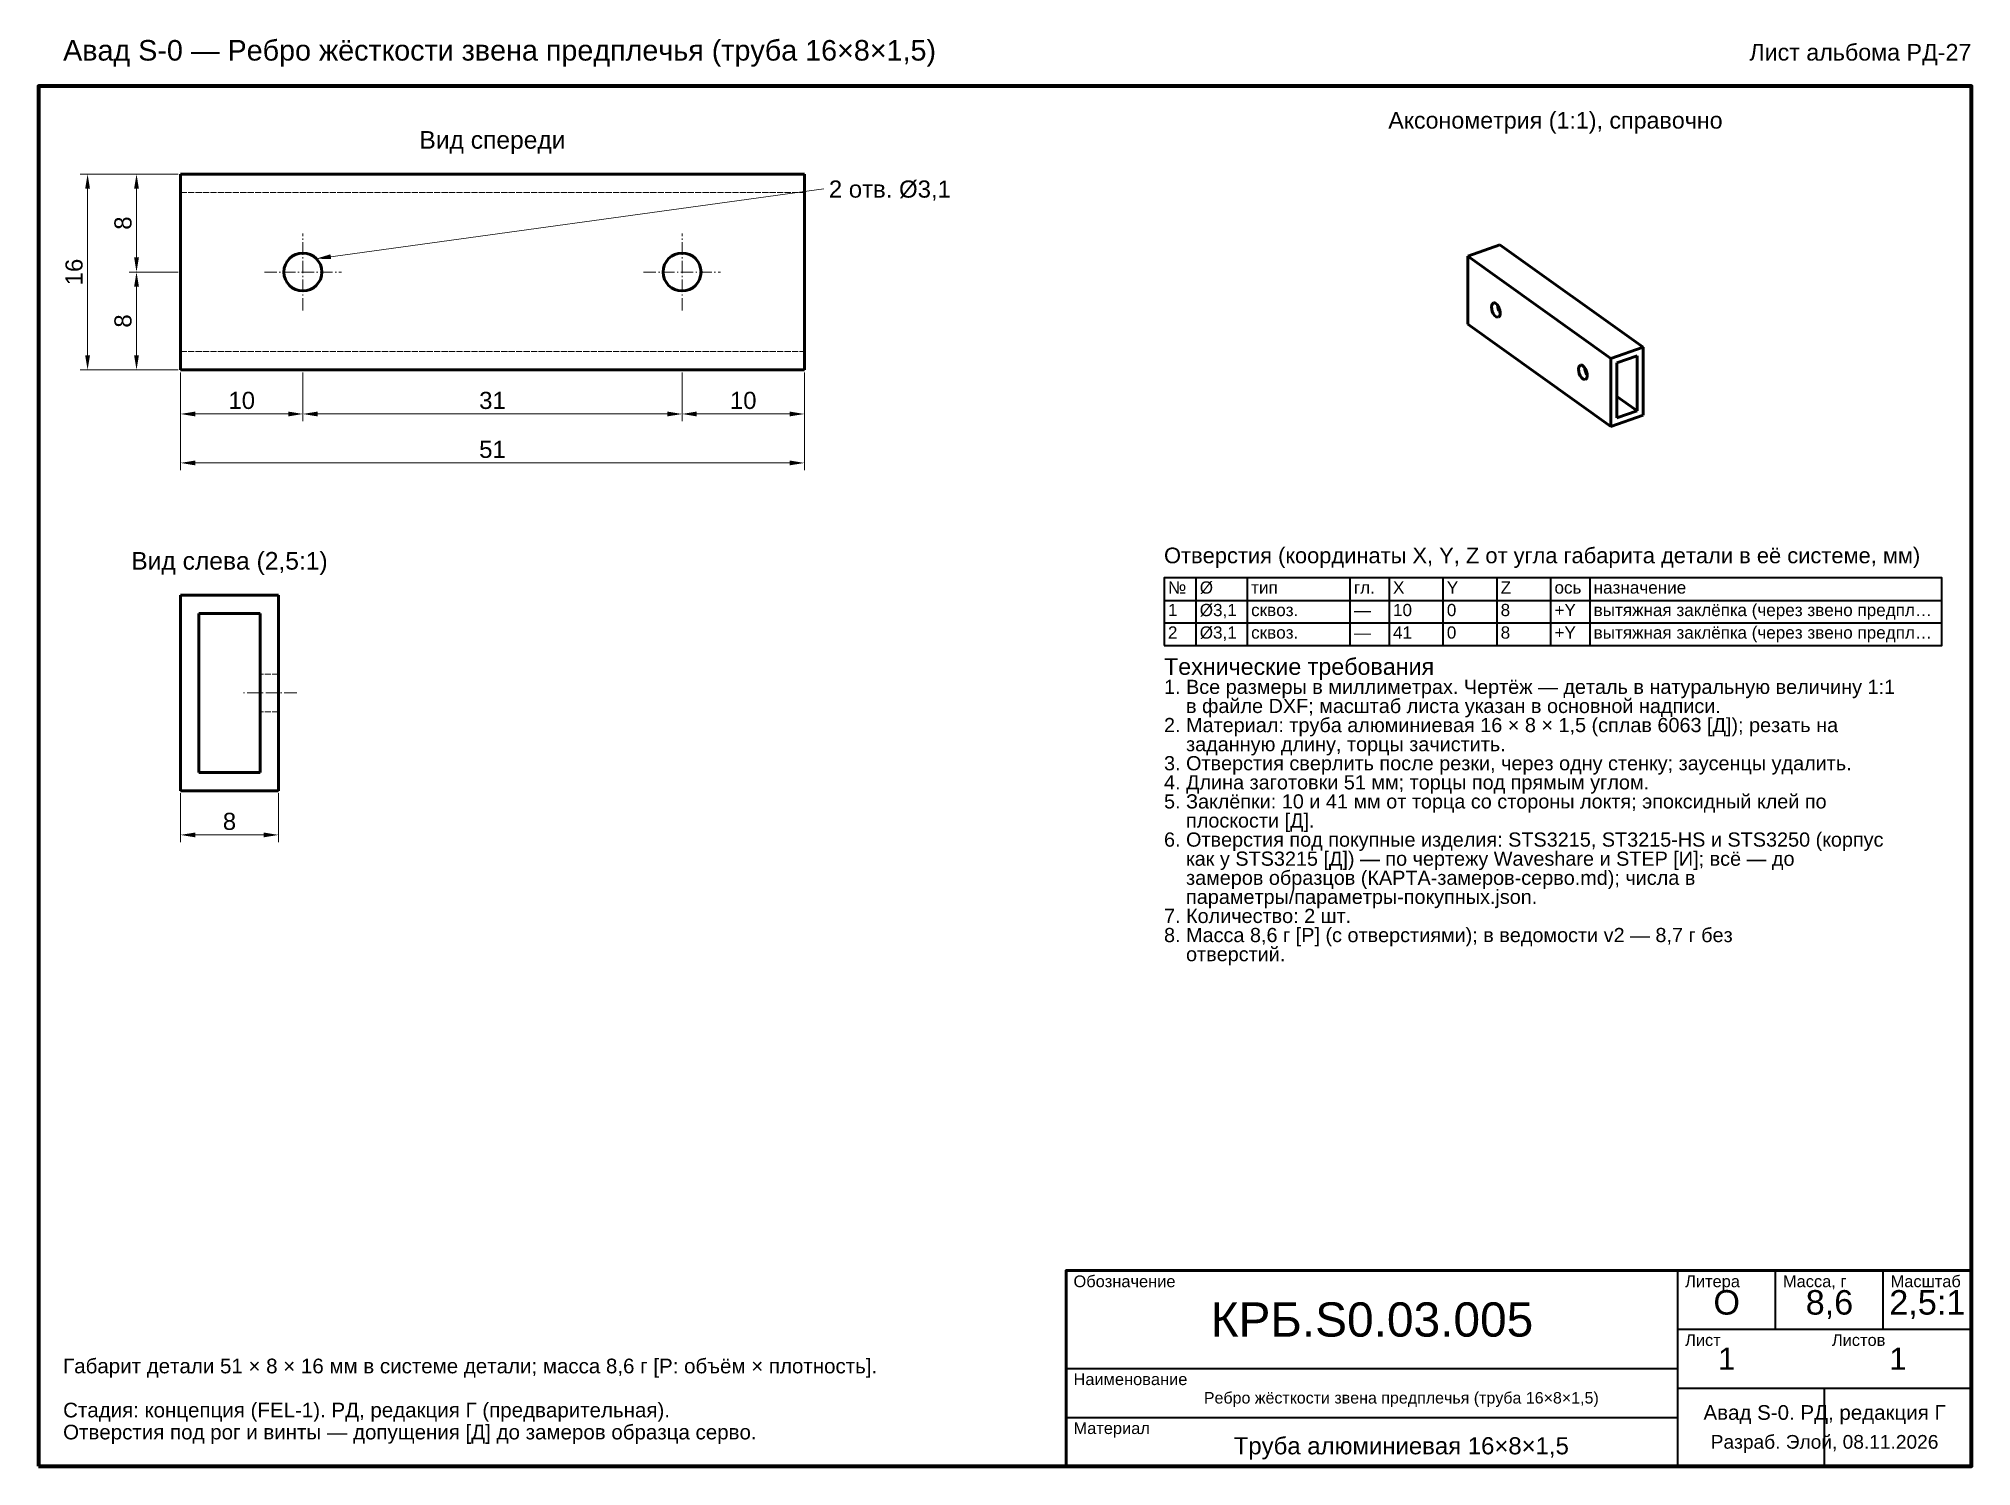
# Model space of a CAD drawing. Header units: millimetres. Extents: x 8 to 166, y 2 to 119.
import ezdxf
from ezdxf.enums import TextEntityAlignment as Align

# ---------------------------------------------------------------- set-up
doc = ezdxf.new("R2010")
doc.units = ezdxf.units.MM
doc.header["$LTSCALE"] = 0.4
doc.linetypes.add('DASHDOT', pattern=[3.556, 2.54, -0.508, 0, -0.508])
doc.linetypes.add('DASHED', pattern=[1.524, 1.27, -0.254])
for name, color, linetype, lineweight in [('КОНТУР', 7, 'Continuous', 50), ('ОСИ', 1, 'DASHDOT', 18), ('РАЗМЕРЫ', 5, 'Continuous', 18), ('РАМКА', 7, 'Continuous', 70), ('СКРЫТЫЕ', 7, 'DASHED', 13), ('ТАБЛИЦА', 7, 'Continuous', 35), ('ТЕКСТ', 7, 'Continuous', 25)]:
    doc.layers.add(name, color=color, linetype=linetype, lineweight=lineweight)
doc.styles.add('GOST', font='arial.ttf')
doc.dimstyles.new('GOST', dxfattribs={"dimtxt": 1.4, "dimasz": 1.2, "dimexe": 0.6, "dimexo": 0.2, "dimgap": 0.4, "dimtad": 1, "dimdec": 1, "dimtxsty": 'GOST', "dimcen": 2.5, "dimclrd": 5, "dimclre": 5, "dimclrt": 5, "dimazin": 3, "dimtfac": 1, "dimtmove": 0, "dimatfit": 3, "dimlwd": 18, "dimlwe": 18})

msp = doc.modelspace()

# ---------------------------------------------------------------- linework, layer by layer
at = {"layer": 'КОНТУР'}
for p, q in [((19.6, 91.6), (19.6, 107.6)), ((19.6, 107.6), (70.6, 107.6)), ((70.6, 91.6), (70.6, 107.6)), ((124.84, 100.89), (127.46, 101.81)), ((127.46, 101.81), (139.16, 93.45)), ((124.84, 95.35), (124.84, 100.89)), ((124.84, 100.89), (136.54, 92.53)), ((124.84, 95.35), (136.54, 86.99)), ((136.54, 92.53), (139.16, 93.45)), ((139.16, 87.91), (139.16, 93.45)), ((136.54, 86.99), (136.54, 92.53)), ((138.67, 92.76), (137.03, 92.19)), ((137.03, 87.68), (137.03, 92.19)), ((138.67, 88.26), (138.67, 92.76)), ((19.6, 91.6), (70.6, 91.6)), ((137.03, 89.43), (138.67, 88.26)), ((136.54, 86.99), (139.16, 87.91)), ((138.67, 88.26), (137.03, 87.68)), ((27.6, 73.2), (19.6, 73.2)), ((19.6, 57.2), (19.6, 73.2)), ((27.6, 57.2), (27.6, 73.2)), ((21.1, 58.7), (21.1, 71.7)), ((21.1, 71.7), (26.1, 71.7)), ((26.1, 58.7), (26.1, 71.7)), ((21.1, 58.7), (26.1, 58.7)), ((27.6, 57.2), (19.6, 57.2))]:
    msp.add_line(p, q, dxfattribs=at)
for points in [[(127.34, 95.9), (127.16, 95.93), (127.02, 96.05), (126.92, 96.21), (126.84, 96.38), (126.79, 96.56), (126.78, 96.75), (126.81, 96.93), (126.93, 97.07)], [(126.93, 97.07), (126.95, 97.07), (126.98, 97.07), (127.01, 97.07), (127.04, 97.07), (127.06, 97.06), (127.09, 97.05), (127.11, 97.03), (127.13, 97.02)], [(127.13, 97.02), (127.25, 96.91), (127.34, 96.77), (127.41, 96.63), (127.46, 96.48), (127.48, 96.32), (127.49, 96.16), (127.45, 96.01), (127.34, 95.9)], [(127.49, 96.25), (127.44, 96.32), (127.4, 96.4), (127.36, 96.47), (127.33, 96.55), (127.31, 96.63), (127.29, 96.71), (127.28, 96.8), (127.27, 96.88)], [(134.45, 90.82), (134.27, 90.85), (134.13, 90.97), (134.03, 91.13), (133.95, 91.3), (133.91, 91.48), (133.89, 91.67), (133.92, 91.85), (134.04, 91.99)], [(134.04, 91.99), (134.07, 91.99), (134.09, 92), (134.12, 91.99), (134.15, 91.99), (134.17, 91.98), (134.2, 91.97), (134.22, 91.95), (134.25, 91.94)], [(134.25, 91.94), (134.36, 91.83), (134.45, 91.7), (134.52, 91.55), (134.57, 91.4), (134.6, 91.24), (134.6, 91.08), (134.56, 90.93), (134.45, 90.82)], [(134.6, 91.18), (134.55, 91.24), (134.51, 91.32), (134.48, 91.39), (134.45, 91.47), (134.42, 91.55), (134.4, 91.63), (134.39, 91.72), (134.38, 91.8)]]:
    msp.add_lwpolyline(points, dxfattribs=at)
for centre in [(29.6, 99.6), (60.6, 99.6)]:
    msp.add_circle(centre, 1.55, dxfattribs=at)
at = {"layer": 'ОСИ'}
for p, q in [((29.6, 96.45), (29.6, 102.75)), ((60.6, 96.45), (60.6, 102.75)), ((26.45, 99.6), (32.75, 99.6)), ((57.45, 99.6), (63.75, 99.6)), ((29.1, 65.2), (24.6, 65.2)), ((29.1, 65.2), (24.6, 65.2))]:
    msp.add_line(p, q, dxfattribs=at)
at = {"layer": 'РАМКА', "lineweight": 70}
msp.add_lwpolyline([(8, 2), (166, 2), (166, 114.8), (8, 114.8), (8, 2)], dxfattribs=at)
at = {"layer": 'СКРЫТЫЕ'}
for p, q in [((19.6, 91.6), (19.6, 107.6)), ((19.6, 107.6), (70.6, 107.6)), ((70.6, 91.6), (70.6, 107.6)), ((19.6, 93.1), (19.6, 106.1)), ((19.6, 93.1), (19.6, 106.1)), ((19.6, 106.1), (70.6, 106.1)), ((19.6, 106.1), (70.6, 106.1)), ((70.6, 93.1), (70.6, 106.1)), ((70.6, 93.1), (70.6, 106.1)), ((19.6, 93.1), (70.6, 93.1)), ((19.6, 93.1), (70.6, 93.1)), ((19.6, 91.6), (70.6, 91.6)), ((27.6, 73.2), (19.6, 73.2)), ((19.6, 57.2), (19.6, 73.2)), ((27.6, 57.2), (27.6, 73.2)), ((21.1, 58.7), (21.1, 71.7)), ((21.1, 71.7), (26.1, 71.7)), ((26.1, 58.7), (26.1, 71.7)), ((27.6, 66.75), (26.1, 66.75)), ((27.6, 66.75), (26.1, 66.75)), ((27.6, 63.65), (26.1, 63.65)), ((27.6, 63.65), (26.1, 63.65)), ((21.1, 58.7), (26.1, 58.7)), ((27.6, 57.2), (19.6, 57.2))]:
    msp.add_line(p, q, dxfattribs=at)
for points in [[(26.1, 66.75), (26.1, 66.36), (26.1, 65.98), (26.1, 65.59), (26.1, 65.2), (26.1, 64.81), (26.1, 64.42), (26.1, 64.04), (26.1, 63.65)], [(26.1, 63.65), (26.1, 64.04), (26.1, 64.42), (26.1, 64.81), (26.1, 65.2), (26.1, 65.59), (26.1, 65.98), (26.1, 66.36), (26.1, 66.75)], [(26.1, 66.75), (26.1, 66.36), (26.1, 65.98), (26.1, 65.59), (26.1, 65.2), (26.1, 64.81), (26.1, 64.42), (26.1, 64.04), (26.1, 63.65)], [(26.1, 63.65), (26.1, 64.04), (26.1, 64.42), (26.1, 64.81), (26.1, 65.2), (26.1, 65.59), (26.1, 65.98), (26.1, 66.36), (26.1, 66.75)], [(27.6, 66.75), (27.6, 66.36), (27.6, 65.98), (27.6, 65.59), (27.6, 65.2), (27.6, 64.81), (27.6, 64.42), (27.6, 64.04), (27.6, 63.65)], [(27.6, 63.65), (27.6, 64.04), (27.6, 64.42), (27.6, 64.81), (27.6, 65.2), (27.6, 65.59), (27.6, 65.98), (27.6, 66.36), (27.6, 66.75)], [(27.6, 66.75), (27.6, 66.36), (27.6, 65.98), (27.6, 65.59), (27.6, 65.2), (27.6, 64.81), (27.6, 64.42), (27.6, 64.04), (27.6, 63.65)], [(27.6, 63.65), (27.6, 64.04), (27.6, 64.42), (27.6, 64.81), (27.6, 65.2), (27.6, 65.59), (27.6, 65.98), (27.6, 66.36), (27.6, 66.75)]]:
    msp.add_lwpolyline(points, dxfattribs=at)
for centre in [(29.6, 99.6), (60.6, 99.6)]:
    msp.add_circle(centre, 1.55, dxfattribs=at)
at = {"layer": 'ТАБЛИЦА'}
for p, q in [((102.6, 74.6), (102.6, 69.08)), ((106.8, 74.6), (106.8, 69.08)), ((115.2, 74.6), (115.2, 69.08)), ((118.4, 74.6), (118.4, 69.08)), ((122.8, 74.6), (122.8, 69.08)), ((127.2, 74.6), (127.2, 69.08)), ((131.6, 74.6), (131.6, 69.08)), ((134.8, 74.6), (134.8, 69.08)), ((100, 72.76), (163.6, 72.76)), ((100, 70.92), (163.6, 70.92)), ((142, 2), (142, 18)), ((150, 13.2), (150, 18)), ((158.8, 13.2), (158.8, 18)), ((142, 13.2), (166, 13.2)), ((92, 10), (142, 10)), ((142, 8.4), (166, 8.4)), ((154, 2), (154, 8.4)), ((92, 6), (142, 6))]:
    msp.add_line(p, q, dxfattribs=at)
at = {"layer": 'ТАБЛИЦА', "lineweight": 35}
msp.add_lwpolyline([(100, 69.08), (163.6, 69.08), (163.6, 74.6), (100, 74.6), (100, 69.08)], dxfattribs=at)
at = {"layer": 'ТАБЛИЦА', "lineweight": 50}
msp.add_lwpolyline([(92, 2), (166, 2), (166, 18), (92, 18), (92, 2)], dxfattribs=at)

# ---------------------------------------------------------------- texts
at = {"layer": 'ТЕКСТ', "style": 'GOST'}
for s, height, p in [('Авад S-0 — Ребро жёсткости звена предплечья (труба 16×8×1,5)', 1.68, (10, 116.88)), ('2 отв. Ø3,1', 1.4, (72.6, 105.68)), ('Отверстия (координаты X, Y, Z от угла габарита детали в её системе, мм)', 1.28, (100, 75.8)), ('№', 1, (100.32, 73.32)), ('Ø', 1, (102.92, 73.32)), ('X', 1, (118.72, 73.32)), ('Y', 1, (123.12, 73.32)), ('Z', 1, (127.52, 73.32)), ('тип', 1, (107.12, 73.32)), ('гл.', 1, (115.52, 73.32)), ('ось', 1, (131.92, 73.32)), ('назначение', 1, (135.12, 73.32)), ('1', 1, (100.32, 71.48)), ('Ø3,1', 1, (102.92, 71.48)), ('сквоз.', 1, (107.12, 71.48)), ('—', 1, (115.52, 71.48)), ('10', 1, (118.72, 71.48)), ('0', 1, (123.12, 71.48)), ('8', 1, (127.52, 71.48)), ('+Y', 1, (131.92, 71.48)), ('вытяжная заклёпка (через звено предпл…', 1, (135.12, 71.48)), ('2', 1, (100.32, 69.64)), ('Ø3,1', 1, (102.92, 69.64)), ('сквоз.', 1, (107.12, 69.64)), ('—', 1, (115.52, 69.64)), ('41', 1, (118.72, 69.64)), ('0', 1, (123.12, 69.64)), ('8', 1, (127.52, 69.64)), ('+Y', 1, (131.92, 69.64)), ('вытяжная заклёпка (через звено предпл…', 1, (135.12, 69.64)), ('Технические требования', 1.36, (100, 66.68)), ('1. Все размеры в миллиметрах. Чертёж — деталь в натуральную величину 1:1', 1.16, (100, 65.12)), ('    в файле DXF; масштаб листа указан в основной надписи.', 1.16, (100, 63.56)), ('2. Материал: труба алюминиевая 16 × 8 × 1,5 (сплав 6063 [Д]); резать на', 1.16, (100, 62)), ('3. Отверстия сверлить после резки, через одну стенку; заусенцы удалить.', 1.16, (100, 58.88)), ('    заданную длину, торцы зачистить.', 1.16, (100, 60.44)), ('4. Длина заготовки 51 мм; торцы под прямым углом.', 1.16, (100, 57.32)), ('5. Заклёпки: 10 и 41 мм от торца со стороны локтя; эпоксидный клей по', 1.16, (100, 55.76)), ('    плоскости [Д].', 1.16, (100, 54.2)), ('6. Отверстия под покупные изделия: STS3215, ST3215-HS и STS3250 (корпус', 1.16, (100, 52.64)), ('    как у STS3215 [Д]) — по чертежу Waveshare и STEP [И]; всё — до', 1.16, (100, 51.08)), ('    замеров образцов (КАРТА-замеров-серво.md); числа в', 1.16, (100, 49.52)), ('    параметры/параметры-покупных.json.', 1.16, (100, 47.96)), ('7. Количество: 2 шт.', 1.16, (100, 46.4)), ('8. Масса 8,6 г [Р] (с отверстиями); в ведомости v2 — 8,7 г без', 1.16, (100, 44.84)), ('    отверстий.', 1.16, (100, 43.28)), ('Обозначение', 0.96, (92.6, 16.64)), ('Литера', 0.96, (142.6, 16.64)), ('Масса, г', 0.96, (150.6, 16.64)), ('Масштаб', 0.96, (159.4, 16.64)), ('Лист', 0.96, (142.6, 11.84)), ('Листов', 0.96, (154.6, 11.84)), ('Габарит детали 51 × 8 × 16 мм в системе детали; масса 8,6 г [Р: объём × плотность].', 1.2, (10, 9.6)), ('Наименование', 0.96, (92.6, 8.64)), ('Стадия: концепция (FEL-1). РД, редакция Г (предварительная).', 1.2, (10, 6)), ('Отверстия под рог и винты — допущения [Д] до замеров образца серво.', 1.2, (10, 4.2)), ('Материал', 0.96, (92.6, 4.64))]:
    msp.add_text(s, height=height, dxfattribs=at).set_placement(p)
msp.add_text('Лист альбома РД-27', height=1.36, dxfattribs=at).set_placement((166, 116.88), align=Align.RIGHT)
for s, height, p in [('Аксонометрия (1:1), справочно', 1.36, (132, 112)), ('Вид спереди', 1.44, (45.1, 110.4)), ('Вид слева (2,5:1)', 1.44, (23.6, 76)), ('О', 2, (146, 15.4)), ('8,6', 2, (154.4, 15.4)), ('2,5:1', 2, (162.4, 15.4)), ('КРБ.S0.03.005', 2.8, (117, 14)), ('1', 1.8, (146, 10.8)), ('1', 1.8, (160, 10.8)), ('Ребро жёсткости звена предплечья (труба 16×8×1,5)', 0.9364, (119.4, 7.6)), ('Авад S-0. РД, редакция Г', 1.2, (154, 6.4)), ('Труба алюминиевая 16×8×1,5', 1.4, (119.4, 3.68)), ('Разраб. Элой, 08.11.2026', 1.12, (154, 4))]:
    msp.add_text(s, height=height, dxfattribs=at).set_placement(p, align=Align.MIDDLE_CENTER)

# ---------------------------------------------------------------- dimensions: what is measured, and where the dimension line sits
at = {"layer": 'РАЗМЕРЫ'}
for base, p1, p2 in [((12, 91.6), (19.6, 91.6), (19.6, 107.6)), ((16, 99.6), (19.6, 99.6), (19.6, 107.6)), ((16, 91.6), (19.6, 91.6), (19.6, 99.6))]:
    msp.add_linear_dim(base=base, p1=p1, p2=p2, angle=90, dimstyle='GOST', dxfattribs=at).render()
for base, p1, p2 in [((19.6, 88), (19.6, 91.6), (29.6, 91.6)), ((19.6, 84), (19.6, 91.6), (70.6, 91.6)), ((29.6, 88), (29.6, 91.6), (60.6, 91.6)), ((60.6, 88), (60.6, 91.6), (70.6, 91.6)), ((19.6, 53.6), (19.6, 57.2), (27.6, 57.2))]:
    msp.add_linear_dim(base=base, p1=p1, p2=p2, dimstyle='GOST', dxfattribs=at).render()

# ---------------------------------------------------------------- leaders
msp.add_leader([(30.69, 100.69), (72.2, 106.4)], dimstyle='GOST', dxfattribs=at)

doc.saveas('drawing.dxf')
